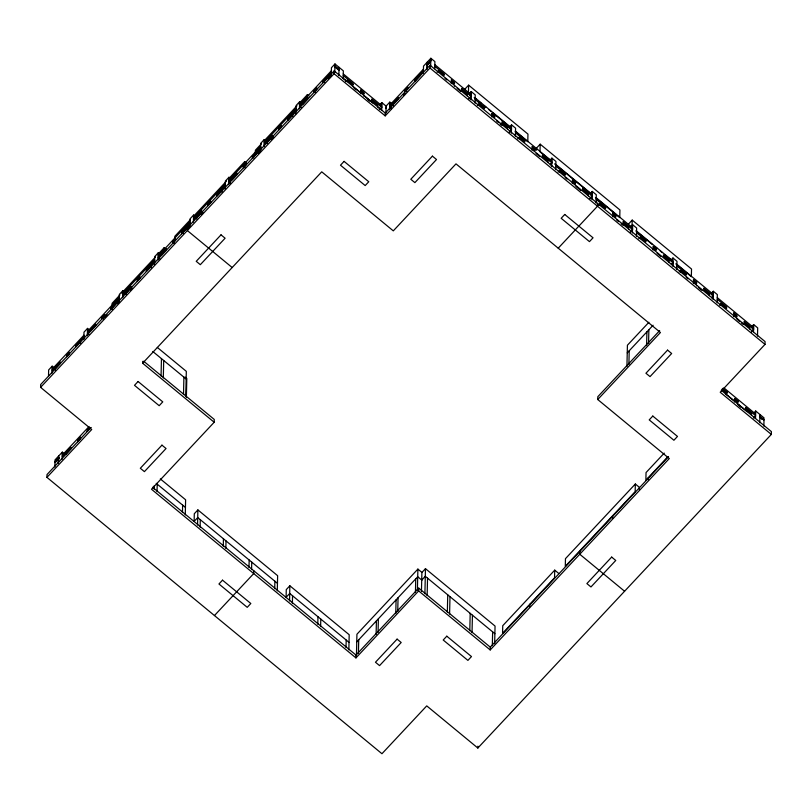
<?xml version="1.0" encoding="UTF-8"?>
<svg xmlns="http://www.w3.org/2000/svg" width="812" height="812" viewBox="0 0 812 812"><rect width="100%" height="100%" fill="white"/><g stroke="black" fill="none" stroke-linecap="round" stroke-linejoin="round"><path stroke-width="1.22" d="M381.681 109.742L381.741 105.631L343.263 73.892M672.823 265.118L672.884 261.007L636.567 231.055M753.526 331.682L753.587 327.571L717.27 297.618M83.9 337.295L83.93 335.204L52.11 369.206M119.252 299.516L119.283 297.425L87.463 331.428M154.605 261.738L154.625 259.647L122.815 293.65M189.957 223.96L189.978 221.879L158.157 255.871M225.3 186.181L225.33 184.101L193.51 218.103M296.004 110.625L296.025 108.544L264.204 142.547M721.249 390.237L771.4 431.608L771.339 434.42L477.852 748.045L426.736 705.882L381.955 753.729L46.934 477.365L91.715 429.518L40.6 387.354L40.661 384.533L334.148 70.908L385.264 113.071L385.203 115.883L334.087 73.719L334.148 70.908M48.517 375.834L48.649 369.957L52.181 366.182L53.815 367.521M46.934 477.365L47.005 474.553L90.914 427.619M52.019 373.144L52.181 366.182M55.307 370.181L55.338 368.658L60.301 363.36L60.332 362L52.08 370.82M58.525 458.465L58.413 463.185L58.525 458.455L58.931 458.79L56.069 461.855M58.535 457.998L58.576 456.121L58.941 458.323L57.51 459.856M62.159 459.237L62.321 452.122L64.777 454.141M80.53 343.212L80.561 341.7L75.607 347.008L75.638 345.648L83.89 336.828M83.859 339.254L83.991 332.179L87.534 328.403L89.168 329.743M87.371 335.457L87.534 328.403M101.957 317.522L101.926 318.883L104.687 315.929L104.718 314.569L101.957 317.522L103.591 318.872M119.242 299.049L110.99 307.87L110.96 309.23L115.913 303.921M112.066 305.495L112.117 303.312L119.912 294.979M119.212 301.485L119.344 294.401L122.886 290.625L124.52 291.975M122.724 297.679L122.886 290.625M126.002 294.624L126.043 293.112L130.996 287.803L131.026 286.443L122.774 295.274M418.647 590.913L490.204 649.945L490.265 647.134L418.708 588.101L418.647 590.913L355.95 657.913L151.489 489.25L214.185 422.25L142.628 363.228L142.679 361.35M151.235 267.666L151.265 266.143L146.302 271.452L146.333 270.091L154.595 261.271M154.503 264.864L154.696 256.622L158.228 252.847L160.685 254.866M158.066 259.901L158.228 252.847M154.219 489.281L154.3 485.556M157.041 491.615L157.213 484.155M161.06 376.047L161.456 358.63M164.044 249.964L164.095 247.772L165.729 249.122M163.303 377.905L163.699 360.487M172.651 241.966L172.621 243.326L175.382 240.372L175.412 239.012L172.651 241.966L174.286 243.316M174.732 239.611L174.803 236.322L190.333 219.727M189.937 223.493L181.685 232.313L181.655 233.673L186.618 228.375M183.512 394.571L183.898 377.154M187.41 227.725L187.339 230.547L232.181 267.534M182.456 512.575L182.619 505.115M185.755 396.418L186.324 371.348L157.325 347.434M189.906 225.929L190.049 218.844L193.581 215.068L195.215 216.418M186.384 397.322L186.801 378.473L185.166 377.123M185.278 514.899L185.613 499.776L160.329 478.918M193.418 222.123L193.581 215.068M196.707 219.067L196.737 217.555L201.701 212.257L201.731 210.897L193.469 219.717M197.56 525.039L197.884 509.906L277.633 575.688L277.288 590.811M200.128 527.161L200.29 519.69M214.185 422.25L214.256 419.439L143.663 361.208M221.93 192.109L221.96 190.597L217.007 195.895L217.037 194.535L225.289 185.715M225.208 189.308L225.391 181.066L228.933 177.29L231.379 179.31M228.771 184.354L228.933 177.29M223.28 546.253L223.442 538.792M225.848 548.374L226.02 540.914M243.346 166.419L243.316 167.769L246.077 164.816L246.107 163.466L243.346 166.419L244.98 167.759M244.595 164.958L244.666 161.669L246.31 163.019M260.642 147.936L252.38 156.757L252.349 158.117L257.313 152.818M255.344 153.468L255.415 150.179L261.484 143.704M249 567.466L249.162 560.006M251.568 569.588L251.74 562.127M253.791 570.765L253.72 573.577L214.449 615.547M264.113 146.627L264.276 139.512L265.91 140.862M267.402 143.511L267.432 141.998L272.396 136.7L272.426 135.34L264.174 144.16M274.72 588.69L274.882 581.219M292.624 116.552L292.665 115.04L287.702 120.338L287.732 118.978L295.984 110.158M295.903 113.751L296.096 105.509L299.628 101.733L301.262 103.083M299.466 108.798L299.628 101.733M348.855 649.844L349.19 634.72L289.854 585.777L289.691 593.43L349.018 642.373M289.559 600.931L289.722 593.471L286.108 597.267L286.271 589.603L289.854 585.777M292.381 603.255L292.553 595.795M307.322 97.927L307.393 94.649L309.027 95.989M314.051 90.863L314.021 92.213L316.781 89.259L316.812 87.909L314.051 90.863L315.685 92.203M343.171 77.972L343.334 70.857L334.98 63.955L331.438 67.731L331.337 72.38L323.085 81.2L323.054 82.56L328.007 77.262M317.796 624.225L317.959 616.755M331.306 74.816L331.377 70.766L299.557 104.768M320.618 626.549L320.781 619.089M338.878 75.577L339.01 69.67L338.655 70.055L334.574 66.685L334.98 63.955M334.788 72.197L334.92 66.3L334.574 66.685M338.655 70.055L339.02 69.203M339.02 69.213L339.061 67.325M343.232 75.506L353.21 83.748L353.179 85.108L347.181 80.155L347.15 81.667L343.161 78.378M346.024 647.509L346.196 640.049M360.711 93.674L360.731 92.944L352.459 86.123M364.06 96.425L364.07 95.704L373.266 103.286M355.95 657.913L356.011 655.091L418.708 588.101M356.438 655.578L356.925 634.243L417.886 569.1L421.976 572.47M358.407 653.477L358.721 639.795M379.559 109.549L381.711 107.245L381.813 102.596L386.086 106.128L385.913 113.183M376.108 634.558L376.423 620.886M389.628 109.255L389.75 105.144L423.458 69.121M391.354 108.108L389.719 106.768L389.821 102.109L391.455 103.459M378.067 632.457L378.382 618.774M393.14 105.905L393.17 104.393L398.428 98.78L398.459 97.42L389.719 106.768M405.107 90.315L405.076 91.675L408 88.549L408.03 87.188L405.107 90.315L406.741 91.665M395.769 613.547L396.083 599.865M397.738 611.446L398.053 597.764M423.367 73.212L423.529 66.097L430.847 58.271L434.887 61.59L434.724 68.705M427.234 63.965L427.274 62.088L427.619 64.777L430.482 61.712M415.439 592.527L415.744 578.844M417.398 590.425L417.886 569.1M385.203 115.883L429.974 68.035L430.035 65.214L765.066 341.588L765.005 344.4L720.224 392.257L771.339 434.42M430.664 66.513L430.847 58.271M421.458 591.339L421.885 572.49L425.468 568.664L495.056 626.072L494.65 643.672M424.899 593.724L425.468 568.664M438.48 72.217L438.51 70.705L444.174 75.374L444.205 74.014L434.775 66.249M427.142 595.572L427.538 578.164M451.279 83.595L451.299 82.865M454.436 86.194L454.446 85.463M447.341 612.248L447.737 594.841M449.584 614.095L449.99 596.688M467.276 95.968L467.306 94.456L461.642 89.787L461.673 88.427L471.092 96.202L468.95 98.496M471.011 99.795L471.193 91.553L475.233 94.882L475.05 103.124M478.826 105.499L478.857 103.987L484.52 108.656L484.551 107.306L475.132 99.531M469.793 630.762L470.189 613.354M472.036 632.619L472.432 615.212M491.625 116.877L491.646 116.146M477.852 748.045L477.892 746.177M494.863 115.811L494.833 117.172L491.676 114.563L491.707 113.203L494.863 115.811L493.432 117.334M492.326 645.55L492.64 631.878M507.622 129.26L507.652 127.738L501.989 123.069L502.019 121.709L511.448 129.484L509.297 131.777M511.367 133.077L511.55 124.835L515.579 128.164L515.397 136.406M519.172 138.791L519.213 137.279L524.877 141.948L524.897 140.588L515.478 132.813M531.982 150.159L531.992 149.428M535.22 149.093L535.189 150.453L532.033 147.855L532.063 146.495L535.22 149.093L533.778 150.626M547.968 162.542L548.009 161.03L542.345 156.361L542.375 155.001L551.795 162.765L550.363 164.298M551.713 166.358L551.896 158.117L555.936 161.446L555.753 169.688M559.529 172.073L559.559 170.561L565.223 175.23L565.253 173.869L555.834 166.095M572.328 183.451L572.348 182.72M575.485 186.049L575.505 185.319M575.566 182.375L575.535 183.735L572.379 181.137L572.409 179.777L575.566 182.375L574.135 183.908M579.819 551.439L579.758 554.251L624.59 591.248M588.324 195.824L588.355 194.312L582.691 189.643L582.722 188.282L592.151 196.057L589.999 198.351M592.07 199.65L592.252 191.409L596.282 194.738L596.099 202.98M597.551 203.396L597.49 206.218L558.22 248.188M599.875 205.355L599.916 203.842L605.579 208.511L605.61 207.151L596.181 199.387M490.204 649.945L669.301 458.547L597.744 399.524L597.815 396.703L659.648 330.626M612.684 216.733L612.695 216.002M628.671 229.116L628.711 227.593L623.048 222.924L623.078 221.564L632.497 229.339L630.345 231.633M632.416 232.932L632.599 224.691L636.638 228.02L636.456 236.262M640.232 238.647L640.262 237.134L645.926 241.803L645.956 240.443L636.537 232.668M653.031 250.015L653.051 249.284M656.269 248.949L656.238 250.309L653.081 247.711L653.112 246.351L656.269 248.949L654.837 250.482M669.027 262.398L669.058 260.885L663.394 256.216L663.424 254.856L672.854 262.621L671.422 264.154M672.772 266.214L672.955 257.972L676.985 261.302L676.802 269.543M680.578 271.929L680.618 270.416L686.282 275.085L686.302 273.725L676.883 265.95M693.387 283.297L693.397 282.576M696.534 285.905L696.554 285.174M696.625 282.231L696.594 283.591L693.438 280.993L693.468 279.632L696.625 282.231L695.184 283.764M709.373 295.68L709.414 294.167L703.75 289.498L703.781 288.138L713.2 295.913L711.769 297.436M713.119 299.506L713.301 291.264L717.341 294.583L717.158 302.825M720.934 305.21L720.965 303.698L726.628 308.367L726.659 307.007L717.24 299.242M722.548 388.39L727.085 392.135L727.055 393.495L721.909 389.252M733.733 316.589L733.754 315.858M734.586 402.062L734.606 401.331L725.41 393.749M736.89 319.187L736.91 318.456M737.925 404.823L737.946 404.092L747.131 411.674M738.006 401.148L737.976 402.508L734.637 399.748L734.667 398.387L738.006 401.148L736.575 402.681M749.73 328.962L749.76 327.449L744.096 322.78L744.127 321.42L753.556 329.195L751.404 331.489M751.526 415.226L751.567 413.714L745.568 408.761L745.599 407.401L755.576 415.642L753.434 417.936M753.556 329.195L753.658 324.546L757.687 327.875L757.505 336.117M755.525 418.109L755.688 410.994L764.041 417.886L763.645 420.139M759.768 422.758L759.91 416.86L759.555 417.236L762.001 419.266M759.961 414.516L759.565 416.769L762.833 419.469M763.859 426.127L763.99 420.23L759.484 416.038L764.001 419.763M54.84 467.001L54.942 462.282L58.911 457.603L54.952 461.815L55.348 462.617L54.942 462.282M54.952 461.815L55.003 459.937L62.321 452.122M468.443 92.812L468.625 85.148L527.952 134.092L527.78 141.755L515.133 131.321M536.549 150.2L536.6 148.007L540.183 144.181L619.932 209.973L619.749 217.636L617.171 215.505M540.183 144.181L540 151.844L550.698 160.664M529.759 606.716L529.81 604.229M554.728 570.136L554.545 577.799L502.567 633.34L502.75 625.687L554.728 570.136L558.818 573.516M612.563 518.218L612.624 515.732M626.925 366.557L627.422 345.222L648.889 322.283M632.04 226.66L632.203 220.093L691.53 269.036L691.347 276.699L675.777 263.859M628.894 364.456L629.219 350.774M635.339 484.003L635.157 491.656L565.294 566.319L565.467 558.656L635.339 484.003L639.42 487.373L639.369 489.565M646.596 345.547L646.92 331.864M648.555 343.446L648.879 329.763M648.321 480.014L648.382 477.527M264.276 139.512L260.743 143.288L260.581 150.352L260.672 146.322L228.862 180.325M121.648 293.122L155.427 257.028M158.898 253.324L164.095 247.772M193.784 216.043L226.558 181.025M229.146 178.254L244.666 161.669M264.083 140.923L296.999 105.753M298.735 103.906L307.393 94.649M90.69 330.89L95.654 325.582L95.684 324.221L87.422 333.042L89.066 334.392M161.385 255.333L166.348 250.025L166.379 248.675L158.127 257.495L159.761 258.845M232.09 179.777L237.043 174.478L237.074 173.118L228.822 181.939L230.456 183.289M302.785 104.22L307.748 98.922L307.778 97.562L299.526 106.382L301.161 107.732M104.646 317.512L107.184 314.802M117.527 303.678L119.171 301.922M130.478 289.904L132.163 288.098M187.399 229.004L189.876 226.365M201.173 214.348L202.868 212.551M258.104 153.448L260.571 150.809M271.035 139.694L273.563 136.995M327.977 78.774L331.276 75.252M40.6 387.354L334.087 73.719M345.75 81.687L347.181 80.155M379.661 104.9L381.813 102.596M380.341 106.007L381.772 104.474M142.628 363.228L321.735 171.829L393.292 230.862L455.989 163.862L660.44 332.514L597.744 399.524M380.29 109.305L381.721 107.773M386.076 106.118L389.821 102.109M386.035 107.996L386.41 107.59L386.025 108.463M430.807 60.149L426.848 64.838L430.796 60.616M427.63 64.3L431.213 60.474M62.25 455.156L89.046 426.523M62.219 456.77L70.959 447.422L70.928 448.782L65.67 454.395M89.564 427.548L87.178 430.096L87.148 431.456L90.903 427.447M423.417 70.745L414.678 80.094L414.648 81.444L419.905 75.831M385.264 113.071L430.035 65.214M403.432 94.984L405.036 93.258M437.079 72.238L438.51 70.705M465.043 88.975L468.625 85.148M469.052 93.847L471.193 91.553M469.722 94.963L471.153 93.431M468.96 99.013L471.112 96.719L471.133 94.578L434.816 64.625M477.426 105.519L478.857 103.987M509.398 127.129L511.55 124.835M510.078 128.245L511.509 126.713M509.317 132.305L511.458 130.011L511.479 127.87L475.162 97.907M517.782 138.801L519.213 137.279M197.884 509.906L194.301 513.732L194.129 521.395L197.722 517.569L277.46 583.341M549.754 160.421L551.896 158.117M550.424 161.527L551.856 159.994M550.384 164.826L551.815 163.293L551.835 161.152L515.518 131.199M558.128 172.093L559.559 170.561M590.101 193.703L592.252 191.409M590.781 194.819L592.212 193.286M590.019 198.869L592.161 196.575L592.181 194.433L555.865 164.481M598.485 205.375L599.916 203.842M628.62 223.919L632.203 220.093M630.457 226.984L632.599 224.691M631.127 228.101L632.558 226.568M630.366 232.161L632.518 229.867L632.538 227.725L596.221 197.763M638.831 238.657L640.262 237.134M670.803 260.266L672.955 257.972M671.433 264.682L672.864 263.149M679.187 271.949L680.618 270.416M356.752 641.896L417.713 576.743L421.804 580.123M627.25 352.875L653.092 325.257M421.712 580.144L425.295 576.307L494.884 633.725M711.16 293.558L713.301 291.264M711.83 294.665L713.261 293.142M711.789 297.963L713.22 296.431L713.24 294.289L676.924 264.336M719.533 305.231L720.965 303.698M751.506 326.84L753.658 324.546M752.186 327.957L753.617 326.424M751.425 332.007L753.566 329.713M664.236 453.116L646.047 472.554L645.875 480.207L668.073 456.486M725.654 393.668L727.085 392.135M490.265 647.134L668.509 456.659M754.246 412.516L755.688 410.994M754.135 417.815L755.566 416.14M474.198 97.552L476.228 99.226M479.09 101.591L481.09 103.236M483.972 105.621L485.952 107.255M488.865 109.65L490.813 111.264M492.762 112.868L509.297 126.51M554.596 163.882L590.578 193.56M595.44 197.58L616.207 214.703M635.816 230.882L652.442 244.605M655.365 247.01L657.324 248.624M660.227 251.02L662.166 252.623M665.028 254.988L671.869 260.632M445.017 78.429L446.803 79.901M457.115 88.406L460.698 91.36M496.568 120.958L498.365 122.429M500.151 123.911L501.938 125.383M536.032 153.498L539.604 156.452M565.172 177.544L566.959 179.016M576.378 186.79L580.854 190.475M616.734 220.072L618.521 221.544M621.2 223.767L622.997 225.239M657.081 253.354L660.663 256.308M686.221 277.399L688.018 278.871M698.33 287.377L701.903 290.331M737.783 319.928L739.57 321.4M741.366 322.882L743.153 324.353M429.974 68.035L765.005 344.4M389.679 107.296L391.313 108.635M334.93 65.833L339.436 70.035L334.585 66.208M723.868 387.842L755.617 414.018M381.711 107.245L371.723 99.013L371.693 100.373L377.692 105.327L377.661 106.839L381.64 110.117M354.073 88.193L355.971 89.767M367.846 99.561L369.744 101.124M738.879 405.604L740.767 407.167M323.085 81.2L324.719 82.55M252.38 156.757L254.014 158.107M181.685 232.313L183.319 233.663M110.99 307.87L112.624 309.22M152.798 351.494L186.151 379.001M156.259 483.373L185.44 507.439M152.534 487.241L356.011 655.091M62.28 453.999L63.915 455.349M66.604 355.301L66.574 356.661L69.335 353.707L69.365 352.347L66.604 355.301M77.607 440.327L77.576 441.687L80.5 438.551L80.53 437.191L77.607 440.327M137.299 279.744L137.269 281.104L140.029 278.151L140.06 276.79L137.299 279.744M208.004 204.188L207.973 205.548L210.734 202.594L210.765 201.234L208.004 204.188M278.699 128.641L278.668 129.991L281.429 127.037L281.459 125.687L278.699 128.641M360.802 90L360.761 91.36L364.111 94.121L364.141 92.761L360.802 90M427.224 64.442L427.112 69.152L427.213 64.442M451.36 79.921L451.33 81.281L454.487 83.88L454.517 82.519L451.36 79.921M612.766 213.059L612.735 214.419L615.892 217.027L615.922 215.667L612.766 213.059M733.815 312.914L733.784 314.274L736.941 316.873L736.971 315.513L733.815 312.914M221.016 234.841L196.23 261.322L200.32 264.692L225.107 238.21L221.016 234.841M138.081 381.508L134.498 385.335L159.182 405.695L162.765 401.869L138.081 381.508M344.075 161.375L340.492 165.201L365.187 185.572L368.77 181.746L344.075 161.375M161.953 445.149L140.324 468.27L144.414 471.64L166.044 448.518L161.953 445.149M432.42 156.137L410.791 179.259L414.881 182.629L436.511 159.517L432.42 156.137M222.518 580.164L218.946 583.99L247.234 607.335L250.817 603.499L222.518 580.164M564.746 214.459L561.163 218.286L589.461 241.631L593.044 237.794L564.746 214.459M397.098 639.125L375.469 662.247L379.559 665.617L401.189 642.505L397.098 639.125M667.565 350.124L645.936 373.246L650.026 376.616L671.656 353.504L667.565 350.124M446.793 636.192L443.21 640.018L467.905 660.389L471.488 656.563L446.793 636.192M652.797 416.059L649.214 419.885L673.909 440.256L677.492 436.43L652.797 416.059M611.669 557.093L586.883 583.584L590.963 586.954L615.75 560.463L611.669 557.093"/></g></svg>
